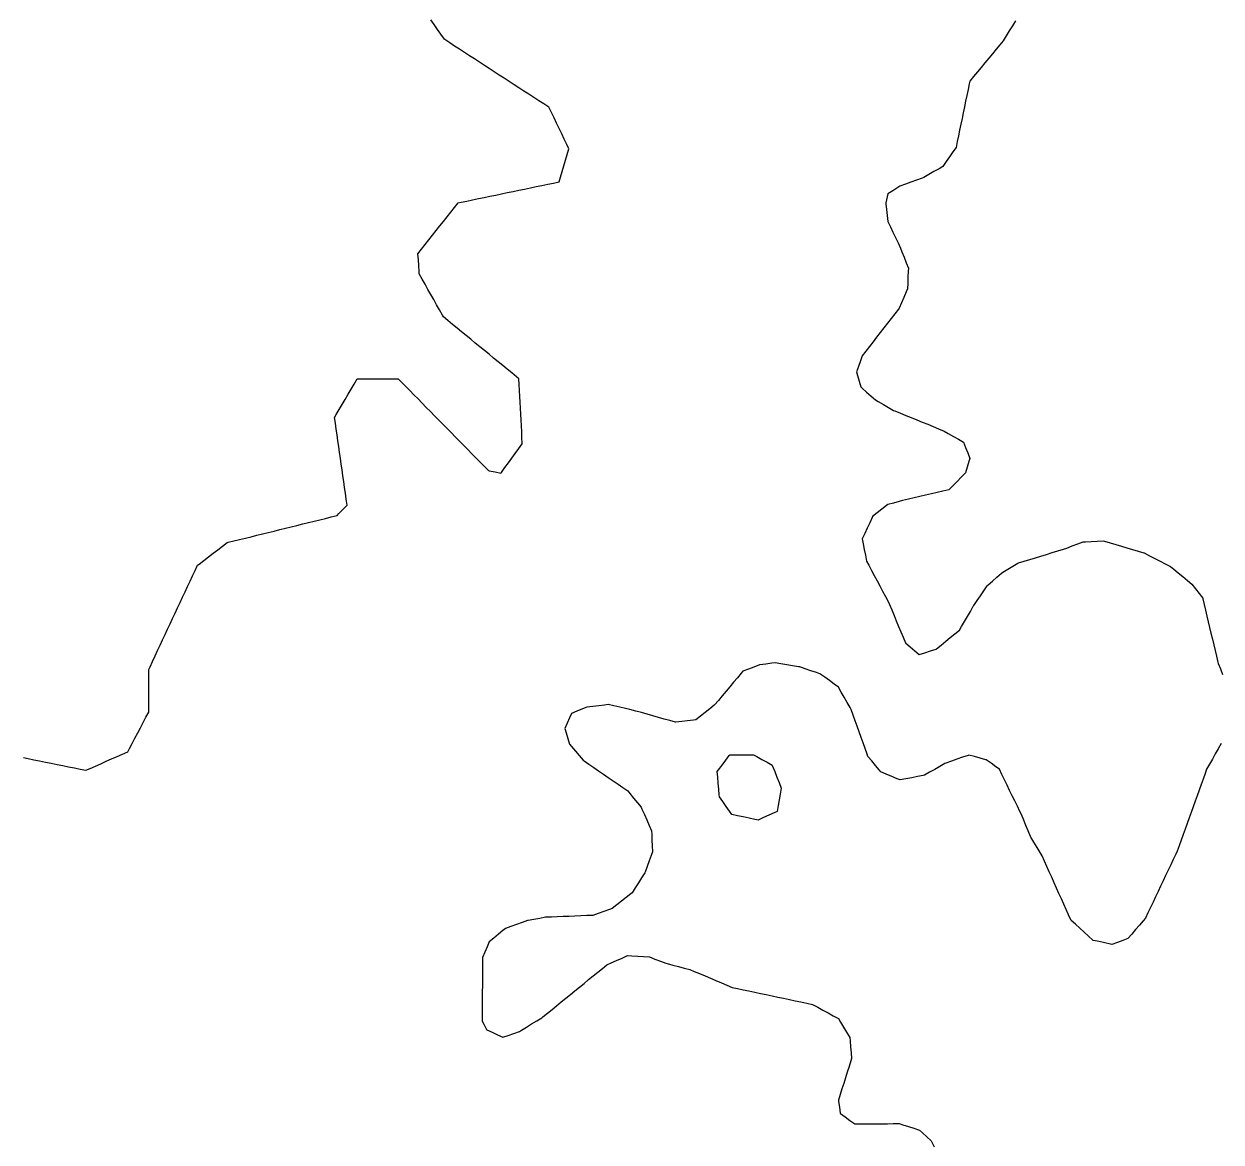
# Model space of a CAD drawing. Header units: millimetres. Extents: x 165 to 2352, y 1753 to 3323.
# Drawn here: x 1816.4 to 2019.2, y 1993.5 to 2182.9 of the extents above; entities that cross this region are included whole.
import ezdxf

# ---------------------------------------------------------------- set-up
doc = ezdxf.new("R2010")
doc.units = ezdxf.units.MM
for name, color, linetype in [('ALL_HOLES', 1, 'Continuous'), ('ALL_ISLANDS', 7, 'Continuous'), ('OUTLINE_ISLAND_01', 7, 'Continuous'), ('OUTLINE_ISLAND_02', 7, 'Continuous'), ('OUTLINE_ISLAND_02_HOLE_01', 1, 'Continuous')]:
    doc.layers.add(name, color=color, linetype=linetype)

msp = doc.modelspace()

# ---------------------------------------------------------------- linework, layer by layer
at = {"layer": 'ALL_HOLES'}
msp.add_lwpolyline([(1936.004, 2059.1249), (1937.004, 2059.1249), (1938.004, 2059.1249), (1939.004, 2059.1249), (1940.004, 2059.1249), (1940.556, 2058.8154), (1941.4282, 2058.3264), (1942.3005, 2057.8373), (1943.1727, 2057.3482), (1943.2348, 2057.1924), (1943.6048, 2056.2634), (1943.9749, 2055.3343), (1944.3449, 2054.4053), (1944.715, 2053.4763), (1944.7097, 2053.4479), (1944.5285, 2052.4645), (1944.3472, 2051.481), (1944.166, 2050.4976), (1943.9848, 2049.5141), (1943.507, 2049.2969), (1942.5967, 2048.883), (1941.6864, 2048.469), (1940.7761, 2048.0551), (1940.2326, 2048.168), (1939.2535, 2048.3715), (1938.2744, 2048.575), (1937.2953, 2048.7784), (1936.3162, 2048.9819), (1935.9276, 2049.5413), (1935.357, 2050.3625), (1934.7865, 2051.1838), (1934.2159, 2052.005), (1934.1914, 2052.311), (1934.1115, 2053.3078), (1934.0317, 2054.3047), (1933.9518, 2055.3015), (1933.872, 2056.2983), (1934.0858, 2056.5817), (1934.6879, 2057.38), (1935.2901, 2058.1784), (1935.8923, 2058.9768)], close=True, dxfattribs=at)
at = {"layer": 'ALL_ISLANDS'}
for points in [[(1816.3181, 2058.6312), (1817.119, 2058.4692), (1818.0992, 2058.2708), (1819.0793, 2058.0725), (1820.0594, 2057.8742), (1821.0396, 2057.6759), (1822.0197, 2057.4776), (1822.9998, 2057.2792), (1823.98, 2057.0809), (1824.9601, 2056.8826), (1825.9403, 2056.6843), (1826.9204, 2056.486), (1827.6106, 2056.7921), (1828.5246, 2057.1977), (1829.4387, 2057.6032), (1830.3528, 2058.0087), (1831.2669, 2058.4143), (1832.181, 2058.8198), (1833.0951, 2059.2253), (1834.0091, 2059.6309), (1834.2851, 2060.1534), (1834.752, 2061.0377), (1835.2189, 2061.922), (1835.6858, 2062.8063), (1836.1528, 2063.6906), (1836.6197, 2064.5749), (1837.0866, 2065.4592), (1837.5536, 2066.3434), (1837.5542, 2066.5791), (1837.5569, 2067.5791), (1837.5596, 2068.5791), (1837.5623, 2069.5791), (1837.565, 2070.5791), (1837.5677, 2071.5791), (1837.5704, 2072.5791), (1837.5731, 2073.5791), (1837.7872, 2074.0364), (1838.2113, 2074.9421), (1838.6353, 2075.8477), (1839.0593, 2076.7534), (1839.4833, 2077.659), (1839.9074, 2078.5647), (1840.3314, 2079.4703), (1840.7554, 2080.376), (1841.1794, 2081.2816), (1841.6034, 2082.1873), (1842.0275, 2083.0929), (1842.4515, 2083.9986), (1842.8755, 2084.9042), (1843.2995, 2085.8099), (1843.7236, 2086.7155), (1844.1476, 2087.6212), (1844.5716, 2088.5268), (1844.9956, 2089.4325), (1845.4196, 2090.3381), (1845.8437, 2091.2438), (1846.0813, 2091.4252), (1846.8762, 2092.032), (1847.671, 2092.6388), (1848.4659, 2093.2456), (1849.2608, 2093.8524), (1850.0556, 2094.4592), (1850.8505, 2095.066), (1851.0085, 2095.1049), (1851.9796, 2095.3437), (1852.9507, 2095.5825), (1853.9217, 2095.8213), (1854.8928, 2096.0601), (1855.8639, 2096.2989), (1856.8349, 2096.5377), (1857.806, 2096.7765), (1858.7771, 2097.0153), (1859.7481, 2097.2541), (1860.7192, 2097.4929), (1861.6903, 2097.7317), (1862.6613, 2097.9705), (1863.6324, 2098.2093), (1864.6035, 2098.4481), (1865.5745, 2098.6869), (1866.5456, 2098.9257), (1867.5167, 2099.1644), (1868.4878, 2099.4032), (1869.4588, 2099.642), (1869.7707, 2099.9672), (1870.4629, 2100.6889), (1871.1551, 2101.4106), (1871.1536, 2101.421), (1871.0134, 2102.4111), (1870.8732, 2103.4012), (1870.733, 2104.3914), (1870.5928, 2105.3815), (1870.4526, 2106.3716), (1870.3124, 2107.3617), (1870.1722, 2108.3518), (1870.032, 2109.342), (1869.8918, 2110.3321), (1869.7516, 2111.3222), (1869.6114, 2112.3123), (1869.4712, 2113.3025), (1869.331, 2114.2926), (1869.1908, 2115.2827), (1869.0506, 2116.2728), (1869.3176, 2116.7307), (1869.8213, 2117.5946), (1870.325, 2118.4584), (1870.8288, 2119.3223), (1871.3325, 2120.1862), (1871.8363, 2121.05), (1872.34, 2121.9139), (1872.8437, 2122.7777), (1873.8355, 2122.7787), (1874.8354, 2122.7797), (1875.8354, 2122.7807), (1876.8354, 2122.7817), (1877.8354, 2122.7827), (1878.8354, 2122.7837), (1879.8354, 2122.7846), (1880.3718, 2122.2392), (1881.0729, 2121.5262), (1881.7741, 2120.8132), (1882.4752, 2120.1002), (1883.1764, 2119.3872), (1883.8775, 2118.6741), (1884.5787, 2117.9611), (1885.2798, 2117.2481), (1885.981, 2116.5351), (1886.6821, 2115.8221), (1887.3833, 2115.1091), (1888.0844, 2114.396), (1888.7856, 2113.683), (1889.4867, 2112.97), (1890.1879, 2112.257), (1890.889, 2111.544), (1891.5901, 2110.831), (1892.2913, 2110.1179), (1892.9924, 2109.4049), (1893.6936, 2108.6919), (1894.3947, 2107.9789), (1895.0959, 2107.2659), (1895.2431, 2107.2356), (1896.2226, 2107.0343), (1897.2021, 2106.8329), (1897.2859, 2106.9467), (1897.8787, 2107.752), (1898.4715, 2108.5573), (1899.0644, 2109.3627), (1899.6572, 2110.168), (1900.2501, 2110.9733), (1900.8429, 2111.7786), (1900.8399, 2111.8345), (1900.7865, 2112.833), (1900.733, 2113.8316), (1900.6796, 2114.8302), (1900.6261, 2115.8288), (1900.5726, 2116.8273), (1900.5192, 2117.8259), (1900.4657, 2118.8245), (1900.4123, 2119.823), (1900.3588, 2120.8216), (1900.3054, 2121.8202), (1900.2519, 2122.8188), (1899.8424, 2123.154), (1899.0687, 2123.7875), (1898.2949, 2124.4209), (1897.5211, 2125.0544), (1896.7474, 2125.6879), (1895.9736, 2126.3213), (1895.1998, 2126.9548), (1894.4261, 2127.5883), (1893.6523, 2128.2217), (1892.8785, 2128.8552), (1892.1048, 2129.4887), (1891.331, 2130.1221), (1890.5572, 2130.7556), (1889.7835, 2131.3891), (1889.0097, 2132.0226), (1888.2359, 2132.656), (1887.4622, 2133.2895), (1887.2924, 2133.5927), (1886.804, 2134.4653), (1886.3156, 2135.3379), (1885.8272, 2136.2105), (1885.3387, 2137.0831), (1884.8503, 2137.9557), (1884.3619, 2138.8283), (1883.8735, 2139.7009), (1883.385, 2140.5735), (1883.3583, 2140.9768), (1883.292, 2141.9746), (1883.2258, 2142.9725), (1883.1595, 2143.9703), (1883.1665, 2143.9791), (1883.7869, 2144.7634), (1884.4072, 2145.5477), (1885.0276, 2146.3321), (1885.6479, 2147.1164), (1886.2682, 2147.9007), (1886.8886, 2148.6851), (1887.5089, 2149.4694), (1888.1293, 2150.2537), (1888.7496, 2151.038), (1889.37, 2151.8224), (1889.9903, 2152.6067), (1890.4543, 2152.7034), (1891.4333, 2152.9075), (1892.4123, 2153.1115), (1893.3912, 2153.3155), (1894.3702, 2153.5196), (1895.3492, 2153.7236), (1896.3281, 2153.9277), (1897.3071, 2154.1317), (1898.286, 2154.3357), (1899.265, 2154.5398), (1900.244, 2154.7438), (1901.2229, 2154.9479), (1902.2019, 2155.1519), (1903.1809, 2155.356), (1904.1598, 2155.56), (1905.1388, 2155.764), (1906.1177, 2155.9681), (1907.0967, 2156.1721), (1907.3263, 2156.9502), (1907.6093, 2157.9093), (1907.8923, 2158.8684), (1908.1753, 2159.8276), (1908.4583, 2160.7867), (1908.7413, 2161.7458), (1908.3865, 2162.4814), (1907.9521, 2163.3821), (1907.5176, 2164.2828), (1907.0832, 2165.1836), (1906.6488, 2166.0843), (1906.2143, 2166.985), (1905.7799, 2167.8857), (1905.3455, 2168.7864), (1905.3092, 2168.8099), (1904.4707, 2169.3548), (1903.6321, 2169.8996), (1902.7936, 2170.4444), (1901.955, 2170.9893), (1901.1165, 2171.5341), (1900.278, 2172.0789), (1899.4394, 2172.6238), (1898.6009, 2173.1686), (1897.7623, 2173.7134), (1896.9238, 2174.2583), (1896.0852, 2174.8031), (1895.2467, 2175.348), (1894.4082, 2175.8928), (1893.5696, 2176.4376), (1892.7311, 2176.9825), (1891.8925, 2177.5273), (1891.054, 2178.0721), (1890.2154, 2178.617), (1889.3769, 2179.1618), (1888.5384, 2179.7066), (1887.6998, 2180.2515), (1887.6343, 2180.3453), (1887.0622, 2181.1655), (1886.49, 2181.9856), (1885.9178, 2182.8058), (1885.3457, 2183.6259)], [(1984.388, 2183.4398), (1983.862, 2182.5893), (1983.336, 2181.7388), (1982.8101, 2180.8883), (1982.2841, 2180.0378), (1981.7537, 2179.398), (1981.1155, 2178.6281), (1980.4772, 2177.8583), (1979.839, 2177.0884), (1979.2008, 2176.3186), (1978.5626, 2175.5487), (1977.9243, 2174.7789), (1977.2861, 2174.009), (1976.6479, 2173.2392), (1976.5502, 2172.7684), (1976.3472, 2171.7892), (1976.1441, 2170.81), (1975.9411, 2169.8309), (1975.738, 2168.8517), (1975.5349, 2167.8725), (1975.3319, 2166.8934), (1975.1288, 2165.9142), (1974.9258, 2164.935), (1974.7227, 2163.9559), (1974.5197, 2162.9767), (1974.3166, 2161.9975), (1973.7932, 2161.238), (1973.2258, 2160.4146), (1972.6584, 2159.5911), (1972.0909, 2158.7677), (1971.4415, 2158.3918), (1970.5761, 2157.8908), (1969.7106, 2157.3898), (1968.8451, 2156.8888), (1968.5474, 2156.7803), (1967.608, 2156.4376), (1966.6685, 2156.0949), (1965.729, 2155.7522), (1964.7896, 2155.4096), (1964.4559, 2155.1953), (1963.6144, 2154.655), (1962.773, 2154.1146), (1962.6455, 2153.6032), (1962.4037, 2152.6328), (1962.425, 2152.4476), (1962.5388, 2151.4541), (1962.6526, 2150.4606), (1962.7664, 2149.4671), (1962.7709, 2149.4576), (1963.1991, 2148.5539), (1963.6272, 2147.6503), (1964.0554, 2146.7466), (1964.4836, 2145.8429), (1964.9117, 2144.9392), (1965.1464, 2144.3354), (1965.5086, 2143.4033), (1965.8708, 2142.4712), (1966.233, 2141.5391), (1966.2117, 2141.0177), (1966.1708, 2140.0186), (1966.1299, 2139.0194), (1966.089, 2138.0202), (1965.875, 2137.5185), (1965.4826, 2136.5987), (1965.0903, 2135.6789), (1964.6979, 2134.7591), (1964.5641, 2134.5882), (1963.9474, 2133.801), (1963.3307, 2133.0138), (1962.714, 2132.2267), (1962.0973, 2131.4395), (1961.4806, 2130.6523), (1960.8639, 2129.8651), (1960.2472, 2129.0779), (1959.6305, 2128.2907), (1959.0138, 2127.5035), (1958.3971, 2126.7163), (1958.1005, 2125.8522), (1957.7759, 2124.9063), (1957.4512, 2123.9605), (1957.625, 2123.3393), (1957.8943, 2122.3763), (1958.1637, 2121.4132), (1958.4139, 2121.1959), (1959.1687, 2120.54), (1959.9236, 2119.8841), (1960.6785, 2119.2283), (1961.1391, 2118.961), (1962.004, 2118.459), (1962.8689, 2117.9571), (1963.7338, 2117.4552), (1963.9563, 2117.364), (1964.8817, 2116.9849), (1965.807, 2116.6057), (1966.7324, 2116.2266), (1967.6577, 2115.8474), (1968.583, 2115.4683), (1969.5084, 2115.0892), (1970.4337, 2114.71), (1971.3591, 2114.3309), (1972.2844, 2113.9517), (1972.9946, 2113.5466), (1973.8632, 2113.0511), (1974.7318, 2112.5556), (1975.6004, 2112.0601), (1975.937, 2111.1726), (1976.2917, 2110.2376), (1976.6463, 2109.3026), (1976.499, 2108.8152), (1976.2097, 2107.858), (1975.9204, 2106.9008), (1975.8882, 2106.8673), (1975.1945, 2106.147), (1974.5008, 2105.4268), (1973.8071, 2104.7065), (1973.1134, 2103.9862), (1973.0664, 2103.9756), (1972.0911, 2103.7547), (1971.1158, 2103.5338), (1970.1405, 2103.3129), (1969.1652, 2103.092), (1968.1899, 2102.8711), (1967.2146, 2102.6502), (1966.2393, 2102.4294), (1965.264, 2102.2085), (1964.6669, 2102.0374), (1963.7055, 2101.7621), (1962.7442, 2101.4868), (1962.5351, 2101.3213), (1961.7511, 2100.7005), (1960.9671, 2100.0797), (1960.1832, 2099.4588), (1960.1174, 2099.32), (1959.6895, 2098.4162), (1959.2616, 2097.5124), (1958.8336, 2096.6086), (1958.4057, 2095.7048), (1958.5692, 2094.8652), (1958.7604, 2093.8836), (1958.9516, 2092.9021), (1959.1428, 2091.9205), (1959.5151, 2091.2278), (1959.9885, 2090.347), (1960.4618, 2089.4661), (1960.9352, 2088.5853), (1961.4086, 2087.7044), (1961.882, 2086.8236), (1962.3554, 2085.9427), (1962.8288, 2085.0619), (1963.0359, 2084.5639), (1963.4198, 2083.6405), (1963.8037, 2082.7171), (1964.1876, 2081.7938), (1964.5715, 2080.8704), (1964.9555, 2079.947), (1965.3394, 2079.0237), (1965.7233, 2078.1003), (1965.7963, 2078.0381), (1966.5579, 2077.39), (1967.3194, 2076.7419), (1968.081, 2076.0938), (1969.0281, 2076.3937), (1969.9815, 2076.6956), (1970.9349, 2076.9975), (1971.0214, 2077.0687), (1971.7938, 2077.7039), (1972.5661, 2078.3392), (1973.3384, 2078.9744), (1974.1107, 2079.6097), (1974.883, 2080.2449), (1975.2195, 2080.8201), (1975.7245, 2081.6832), (1976.2294, 2082.5463), (1976.7344, 2083.4095), (1977.2393, 2084.2726), (1977.3329, 2084.4103), (1977.8951, 2085.2374), (1978.4572, 2086.0644), (1979.0194, 2086.8914), (1979.5815, 2087.7185), (1979.7561, 2087.8753), (1980.5002, 2088.5433), (1981.2443, 2089.2114), (1981.9884, 2089.8795), (1982.2194, 2090.0199), (1983.074, 2090.5392), (1983.9286, 2091.0585), (1984.7832, 2091.5779), (1984.8762, 2091.6062), (1985.8329, 2091.8974), (1986.7895, 2092.1886), (1987.7462, 2092.4798), (1988.7029, 2092.771), (1989.6595, 2093.0622), (1990.6162, 2093.3534), (1991.5728, 2093.6446), (1992.5295, 2093.9358), (1993.0593, 2094.1333), (1993.9963, 2094.4827), (1994.9333, 2094.8321), (1995.8703, 2095.1814), (1996.2269, 2095.2008), (1997.2254, 2095.2551), (1998.2239, 2095.3094), (1999.2224, 2095.3637), (1999.4347, 2095.3012), (2000.3938, 2095.0184), (2001.353, 2094.7356), (2002.3122, 2094.4528), (2003.2714, 2094.17), (2004.2306, 2093.8872), (2005.1897, 2093.6044), (2006.1489, 2093.3216), (2006.1984, 2093.2962), (2007.0878, 2092.8391), (2007.9773, 2092.3821), (2008.8667, 2091.925), (2009.7562, 2091.468), (2010.6456, 2091.0109), (2011.1808, 2090.5695), (2011.9523, 2089.9332), (2012.7237, 2089.2969), (2013.4952, 2088.6606), (2014.2666, 2088.0243), (2014.8726, 2087.2464), (2015.4872, 2086.4575), (2016.1018, 2085.6687), (2016.1342, 2085.5301), (2016.3618, 2084.5564), (2016.5894, 2083.5826), (2016.8171, 2082.6089), (2017.0447, 2081.6351), (2017.2724, 2080.6614), (2017.5, 2079.6877), (2017.7277, 2078.7139), (2017.9553, 2077.7402), (2018.183, 2076.7664), (2018.4106, 2075.7927), (2018.6383, 2074.8189), (2018.7246, 2074.6003), (2019.0917, 2073.6701), (2019.4587, 2072.7399)], [(2019.2158, 2061.0041), (2018.7229, 2060.134), (2018.23, 2059.2639), (2017.7372, 2058.3938), (2017.2443, 2057.5237), (2016.7514, 2056.6537), (2016.4967, 2055.9467), (2016.1577, 2055.0059), (2015.8187, 2054.0651), (2015.4798, 2053.1243), (2015.1408, 2052.1835), (2014.8018, 2051.2427), (2014.4628, 2050.3019), (2014.1239, 2049.3611), (2013.7849, 2048.4203), (2013.4459, 2047.4795), (2013.1069, 2046.5387), (2012.768, 2045.5979), (2012.429, 2044.6572), (2012.09, 2043.7164), (2011.7511, 2042.7756), (2011.5268, 2042.3016), (2011.0992, 2041.3977), (2010.6715, 2040.4937), (2010.2438, 2039.5898), (2009.8161, 2038.6859), (2009.3885, 2037.7819), (2008.9608, 2036.878), (2008.5331, 2035.9741), (2008.1055, 2035.0701), (2007.6778, 2034.1662), (2007.2501, 2033.2623), (2006.8224, 2032.3583), (2006.3948, 2031.4544), (2006.0196, 2031.0129), (2005.372, 2030.2509), (2004.7244, 2029.4889), (2004.0768, 2028.7269), (2003.4292, 2027.9649), (2002.5917, 2027.6577), (2001.6529, 2027.3133), (2000.714, 2026.9689), (2000.4804, 2027.0213), (1999.5046, 2027.2402), (1998.5289, 2027.4591), (1997.5531, 2027.678), (1997.505, 2027.7214), (1996.7622, 2028.3909), (1996.0194, 2029.0604), (1995.2766, 2029.7299), (1994.5338, 2030.3994), (1993.791, 2031.0689), (1993.3853, 2031.9743), (1992.9764, 2032.8869), (1992.5675, 2033.7995), (1992.1586, 2034.712), (1991.7497, 2035.6246), (1991.3408, 2036.5372), (1990.9319, 2037.4498), (1990.523, 2038.3624), (1990.1142, 2039.275), (1989.7053, 2040.1875), (1989.2964, 2041.1001), (1988.8875, 2042.0127), (1988.5487, 2042.5727), (1988.031, 2043.4282), (1987.5134, 2044.2838), (1986.9957, 2045.1394), (1986.9327, 2045.2899), (1986.5464, 2046.2123), (1986.1602, 2047.1347), (1985.7739, 2048.0571), (1985.3877, 2048.9795), (1985.142, 2049.4858), (1984.7053, 2050.3854), (1984.2687, 2051.2851), (1983.832, 2052.1847), (1983.3954, 2053.0843), (1982.9588, 2053.984), (1982.5221, 2054.8836), (1982.0855, 2055.7832), (1981.6488, 2056.6829), (1981.0667, 2057.0942), (1980.2499, 2057.6712), (1979.4332, 2058.2483), (1979.3724, 2058.2651), (1978.4084, 2058.5309), (1977.4443, 2058.7967), (1976.4803, 2059.0625), (1976.3545, 2059.0192), (1975.409, 2058.6937), (1974.4634, 2058.3683), (1973.5178, 2058.0429), (1972.5723, 2057.7174), (1972.4301, 2057.6366), (1971.5609, 2057.1422), (1970.6916, 2056.6479), (1969.8224, 2056.1535), (1968.9531, 2055.6592), (1968.7611, 2055.6212), (1967.7801, 2055.4274), (1966.7991, 2055.2335), (1965.818, 2055.0397), (1964.837, 2054.8459), (1964.3341, 2055.0562), (1963.4115, 2055.442), (1962.489, 2055.8278), (1961.5664, 2056.2136), (1961.2984, 2056.5371), (1960.6605, 2057.3072), (1960.0226, 2058.0773), (1959.3847, 2058.8474), (1959.2422, 2059.2441), (1958.9041, 2060.1853), (1958.566, 2061.1264), (1958.2279, 2062.0675), (1957.8898, 2063.0086), (1957.5517, 2063.9497), (1957.2136, 2064.8908), (1956.8755, 2065.832), (1956.5375, 2066.7731), (1956.35, 2067.1051), (1955.8585, 2067.976), (1955.3669, 2068.8468), (1954.8754, 2069.7177), (1954.3838, 2070.5885), (1953.6907, 2071.0891), (1952.88, 2071.6747), (1952.0693, 2072.2602), (1951.2586, 2072.8457), (1950.6677, 2073.0436), (1949.7195, 2073.3613), (1948.7713, 2073.6789), (1947.8231, 2073.9965), (1947.5991, 2074.033), (1946.6121, 2074.194), (1945.6252, 2074.3549), (1944.6382, 2074.5158), (1943.6512, 2074.6767), (1943.0859, 2074.6055), (1942.0938, 2074.4804), (1941.1016, 2074.3553), (1941.0132, 2074.322), (1940.0775, 2073.9691), (1939.1418, 2073.6162), (1938.2062, 2073.2633), (1937.9219, 2072.9253), (1937.2782, 2072.1601), (1936.6344, 2071.3948), (1935.9907, 2070.6296), (1935.347, 2069.8643), (1934.7033, 2069.0991), (1934.0595, 2068.3338), (1933.4158, 2067.5685), (1933.3666, 2067.5292), (1932.5857, 2066.9046), (1931.8047, 2066.28), (1931.0238, 2065.6553), (1930.2429, 2065.0307), (1929.827, 2064.9796), (1928.8345, 2064.8575), (1927.842, 2064.7355), (1926.8495, 2064.6134), (1926.7826, 2064.6322), (1925.8197, 2064.9023), (1924.8569, 2065.1724), (1923.8941, 2065.4425), (1922.9313, 2065.7126), (1921.9684, 2065.9827), (1921.0056, 2066.2528), (1920.0428, 2066.5229), (1919.0799, 2066.793), (1918.315, 2066.9617), (1917.3385, 2067.1772), (1916.362, 2067.3926), (1915.3854, 2067.6081), (1914.7759, 2067.5394), (1913.7822, 2067.4276), (1912.7884, 2067.3157), (1911.7947, 2067.2038), (1911.0085, 2066.873), (1910.0868, 2066.4852), (1909.1651, 2066.0974), (1908.8532, 2065.3838), (1908.4529, 2064.4674), (1908.0525, 2063.5511), (1908.2652, 2062.8294), (1908.548, 2061.8702), (1908.8308, 2060.911), (1909.1807, 2060.5014), (1909.8304, 2059.7411), (1910.48, 2058.9809), (1911.1296, 2058.2206), (1911.2949, 2058.1061), (1912.1169, 2057.5367), (1912.939, 2056.9673), (1913.7611, 2056.3979), (1914.5831, 2055.8285), (1915.4052, 2055.2592), (1916.2273, 2054.6898), (1917.0493, 2054.1204), (1917.8714, 2053.551), (1918.6935, 2052.9816), (1919.0627, 2052.5349), (1919.6998, 2051.7642), (1920.337, 2050.9935), (1920.9741, 2050.2227), (1921.1139, 2049.9062), (1921.5178, 2048.9914), (1921.9217, 2048.0766), (1922.3257, 2047.1618), (1922.7296, 2046.247), (1922.7548, 2045.6757), (1922.7989, 2044.6767), (1922.843, 2043.6777), (1922.8871, 2042.6786), (1922.6699, 2042.067), (1922.3353, 2041.1247), (1922.0007, 2040.1823), (1921.6661, 2039.2399), (1921.5709, 2039.0901), (1921.0346, 2038.2461), (1920.4983, 2037.4021), (1919.9621, 2036.558), (1919.4258, 2035.714), (1919.2069, 2035.541), (1918.4223, 2034.921), (1917.6376, 2034.301), (1916.853, 2033.681), (1916.0684, 2033.061), (1915.5919, 2032.8948), (1914.6477, 2032.5655), (1913.7035, 2032.2362), (1912.7593, 2031.9069), (1912.7577, 2031.9068), (1911.7585, 2031.8657), (1910.7594, 2031.8246), (1909.7602, 2031.7836), (1908.761, 2031.7425), (1907.7619, 2031.7014), (1906.7627, 2031.6603), (1905.7636, 2031.6192), (1904.7644, 2031.5782), (1903.7816, 2031.4073), (1902.7964, 2031.2361), (1901.8112, 2031.0648), (1901.7416, 2031.0404), (1900.7982, 2030.7086), (1899.8549, 2030.3768), (1898.9115, 2030.045), (1897.9682, 2029.7132), (1897.5505, 2029.3626), (1896.7847, 2028.7196), (1896.0188, 2028.0766), (1895.2529, 2027.4336), (1894.8941, 2026.5921), (1894.5019, 2025.6722), (1894.1097, 2024.7524), (1894.1031, 2024.0014), (1894.0943, 2023.0015), (1894.0856, 2022.0015), (1894.0768, 2021.0015), (1894.068, 2020.0016), (1894.0593, 2019.0016), (1894.0505, 2018.0016), (1894.0418, 2017.0017), (1894.033, 2016.0017), (1894.0242, 2015.0018), (1894.0155, 2014.0018), (1894.295, 2013.4667), (1894.758, 2012.5804), (1894.823, 2012.5494), (1895.7255, 2012.1189), (1896.6281, 2011.6884), (1897.5307, 2011.2579), (1898.4663, 2011.5834), (1899.4108, 2011.912), (1900.3552, 2012.2406), (1900.717, 2012.463), (1901.569, 2012.9866), (1902.4209, 2013.5103), (1903.2728, 2014.0339), (1904.1248, 2014.5575), (1904.3203, 2014.7166), (1905.0961, 2015.3476), (1905.8719, 2015.9787), (1906.6476, 2016.6097), (1907.4234, 2017.2407), (1908.1991, 2017.8717), (1908.9749, 2018.5028), (1909.7507, 2019.1338), (1910.5264, 2019.7648), (1911.3022, 2020.3958), (1912.078, 2021.0269), (1912.8537, 2021.6579), (1913.6295, 2022.2889), (1914.4053, 2022.9199), (1915.181, 2023.551), (1915.9026, 2023.8725), (1916.816, 2024.2795), (1917.7295, 2024.6865), (1918.6429, 2025.0935), (1919.3913, 2025.0468), (1920.3894, 2024.9846), (1921.3875, 2024.9224), (1922.3855, 2024.8601), (1923.3082, 2024.5097), (1924.2431, 2024.1547), (1925.1779, 2023.7997), (1925.3712, 2023.7489), (1926.3384, 2023.4946), (1927.3055, 2023.2404), (1928.2727, 2022.9861), (1929.2398, 2022.7319), (1929.9573, 2022.4279), (1930.8781, 2022.0377), (1931.7988, 2021.6476), (1932.7196, 2021.2574), (1933.6403, 2020.8673), (1934.5611, 2020.4771), (1935.4818, 2020.087), (1936.4026, 2019.6969), (1937.2692, 2019.5141), (1938.2477, 2019.3078), (1939.2262, 2019.1015), (1940.2047, 2018.8952), (1941.1831, 2018.6889), (1942.1616, 2018.4826), (1943.1401, 2018.2763), (1944.1186, 2018.0699), (1945.0971, 2017.8636), (1946.0756, 2017.6573), (1947.0541, 2017.451), (1948.0326, 2017.2447), (1949.011, 2017.0384), (1949.9895, 2016.8321), (1950.0028, 2016.8248), (1950.8796, 2016.344), (1951.7564, 2015.8632), (1952.6333, 2015.3824), (1953.5101, 2014.9016), (1954.3869, 2014.4208), (1954.7488, 2013.8198), (1955.2647, 2012.9631), (1955.7805, 2012.1064), (1956.2964, 2011.2497), (1956.3499, 2010.6393), (1956.4372, 2009.6431), (1956.5245, 2008.6469), (1956.6119, 2007.6508), (1956.491, 2007.2677), (1956.1901, 2006.314), (1955.8891, 2005.3604), (1955.5882, 2004.4067), (1955.2873, 2003.4531), (1954.9863, 2002.4994), (1954.6854, 2001.5458), (1954.3845, 2000.5922), (1954.4124, 2000.3912), (1954.5499, 1999.4007), (1954.6874, 1998.4102), (1954.7365, 1998.3734), (1955.5375, 1997.7747), (1956.3384, 1997.176), (1957.1393, 1996.5772), (1957.6841, 1996.5816), (1958.684, 1996.5896), (1959.684, 1996.5976), (1960.684, 1996.6056), (1961.6839, 1996.6136), (1962.6839, 1996.6216), (1963.6839, 1996.6296), (1964.6838, 1996.6376), (1965.2766, 1996.4516), (1966.2308, 1996.1523), (1967.1849, 1995.8529), (1968.139, 1995.5535), (1968.6551, 1995.0755), (1969.3888, 1994.3959), (1970.1224, 1993.7164), (1970.1695, 1993.6142), (1970.5882, 1992.7061)]]:
    msp.add_lwpolyline(points, dxfattribs=at)
at = {"layer": 'OUTLINE_ISLAND_01'}
msp.add_lwpolyline([(1816.3181, 2058.6312), (1817.119, 2058.4692), (1818.0992, 2058.2708), (1819.0793, 2058.0725), (1820.0594, 2057.8742), (1821.0396, 2057.6759), (1822.0197, 2057.4776), (1822.9998, 2057.2792), (1823.98, 2057.0809), (1824.9601, 2056.8826), (1825.9403, 2056.6843), (1826.9204, 2056.486), (1827.6106, 2056.7921), (1828.5246, 2057.1977), (1829.4387, 2057.6032), (1830.3528, 2058.0087), (1831.2669, 2058.4143), (1832.181, 2058.8198), (1833.0951, 2059.2253), (1834.0091, 2059.6309), (1834.2851, 2060.1534), (1834.752, 2061.0377), (1835.2189, 2061.922), (1835.6858, 2062.8063), (1836.1528, 2063.6906), (1836.6197, 2064.5749), (1837.0866, 2065.4592), (1837.5536, 2066.3434), (1837.5542, 2066.5791), (1837.5569, 2067.5791), (1837.5596, 2068.5791), (1837.5623, 2069.5791), (1837.565, 2070.5791), (1837.5677, 2071.5791), (1837.5704, 2072.5791), (1837.5731, 2073.5791), (1837.7872, 2074.0364), (1838.2113, 2074.9421), (1838.6353, 2075.8477), (1839.0593, 2076.7534), (1839.4833, 2077.659), (1839.9074, 2078.5647), (1840.3314, 2079.4703), (1840.7554, 2080.376), (1841.1794, 2081.2816), (1841.6034, 2082.1873), (1842.0275, 2083.0929), (1842.4515, 2083.9986), (1842.8755, 2084.9042), (1843.2995, 2085.8099), (1843.7236, 2086.7155), (1844.1476, 2087.6212), (1844.5716, 2088.5268), (1844.9956, 2089.4325), (1845.4196, 2090.3381), (1845.8437, 2091.2438), (1846.0813, 2091.4252), (1846.8762, 2092.032), (1847.671, 2092.6388), (1848.4659, 2093.2456), (1849.2608, 2093.8524), (1850.0556, 2094.4592), (1850.8505, 2095.066), (1851.0085, 2095.1049), (1851.9796, 2095.3437), (1852.9507, 2095.5825), (1853.9217, 2095.8213), (1854.8928, 2096.0601), (1855.8639, 2096.2989), (1856.8349, 2096.5377), (1857.806, 2096.7765), (1858.7771, 2097.0153), (1859.7481, 2097.2541), (1860.7192, 2097.4929), (1861.6903, 2097.7317), (1862.6613, 2097.9705), (1863.6324, 2098.2093), (1864.6035, 2098.4481), (1865.5745, 2098.6869), (1866.5456, 2098.9257), (1867.5167, 2099.1644), (1868.4878, 2099.4032), (1869.4588, 2099.642), (1869.7707, 2099.9672), (1870.4629, 2100.6889), (1871.1551, 2101.4106), (1871.1536, 2101.421), (1871.0134, 2102.4111), (1870.8732, 2103.4012), (1870.733, 2104.3914), (1870.5928, 2105.3815), (1870.4526, 2106.3716), (1870.3124, 2107.3617), (1870.1722, 2108.3518), (1870.032, 2109.342), (1869.8918, 2110.3321), (1869.7516, 2111.3222), (1869.6114, 2112.3123), (1869.4712, 2113.3025), (1869.331, 2114.2926), (1869.1908, 2115.2827), (1869.0506, 2116.2728), (1869.3176, 2116.7307), (1869.8213, 2117.5946), (1870.325, 2118.4584), (1870.8288, 2119.3223), (1871.3325, 2120.1862), (1871.8363, 2121.05), (1872.34, 2121.9139), (1872.8437, 2122.7777), (1873.8355, 2122.7787), (1874.8354, 2122.7797), (1875.8354, 2122.7807), (1876.8354, 2122.7817), (1877.8354, 2122.7827), (1878.8354, 2122.7837), (1879.8354, 2122.7846), (1880.3718, 2122.2392), (1881.0729, 2121.5262), (1881.7741, 2120.8132), (1882.4752, 2120.1002), (1883.1764, 2119.3872), (1883.8775, 2118.6741), (1884.5787, 2117.9611), (1885.2798, 2117.2481), (1885.981, 2116.5351), (1886.6821, 2115.8221), (1887.3833, 2115.1091), (1888.0844, 2114.396), (1888.7856, 2113.683), (1889.4867, 2112.97), (1890.1879, 2112.257), (1890.889, 2111.544), (1891.5901, 2110.831), (1892.2913, 2110.1179), (1892.9924, 2109.4049), (1893.6936, 2108.6919), (1894.3947, 2107.9789), (1895.0959, 2107.2659), (1895.2431, 2107.2356), (1896.2226, 2107.0343), (1897.2021, 2106.8329), (1897.2859, 2106.9467), (1897.8787, 2107.752), (1898.4715, 2108.5573), (1899.0644, 2109.3627), (1899.6572, 2110.168), (1900.2501, 2110.9733), (1900.8429, 2111.7786), (1900.8399, 2111.8345), (1900.7865, 2112.833), (1900.733, 2113.8316), (1900.6796, 2114.8302), (1900.6261, 2115.8288), (1900.5726, 2116.8273), (1900.5192, 2117.8259), (1900.4657, 2118.8245), (1900.4123, 2119.823), (1900.3588, 2120.8216), (1900.3054, 2121.8202), (1900.2519, 2122.8188), (1899.8424, 2123.154), (1899.0687, 2123.7875), (1898.2949, 2124.4209), (1897.5211, 2125.0544), (1896.7474, 2125.6879), (1895.9736, 2126.3213), (1895.1998, 2126.9548), (1894.4261, 2127.5883), (1893.6523, 2128.2217), (1892.8785, 2128.8552), (1892.1048, 2129.4887), (1891.331, 2130.1221), (1890.5572, 2130.7556), (1889.7835, 2131.3891), (1889.0097, 2132.0226), (1888.2359, 2132.656), (1887.4622, 2133.2895), (1887.2924, 2133.5927), (1886.804, 2134.4653), (1886.3156, 2135.3379), (1885.8272, 2136.2105), (1885.3387, 2137.0831), (1884.8503, 2137.9557), (1884.3619, 2138.8283), (1883.8735, 2139.7009), (1883.385, 2140.5735), (1883.3583, 2140.9768), (1883.292, 2141.9746), (1883.2258, 2142.9725), (1883.1595, 2143.9703), (1883.1665, 2143.9791), (1883.7869, 2144.7634), (1884.4072, 2145.5477), (1885.0276, 2146.3321), (1885.6479, 2147.1164), (1886.2682, 2147.9007), (1886.8886, 2148.6851), (1887.5089, 2149.4694), (1888.1293, 2150.2537), (1888.7496, 2151.038), (1889.37, 2151.8224), (1889.9903, 2152.6067), (1890.4543, 2152.7034), (1891.4333, 2152.9075), (1892.4123, 2153.1115), (1893.3912, 2153.3155), (1894.3702, 2153.5196), (1895.3492, 2153.7236), (1896.3281, 2153.9277), (1897.3071, 2154.1317), (1898.286, 2154.3357), (1899.265, 2154.5398), (1900.244, 2154.7438), (1901.2229, 2154.9479), (1902.2019, 2155.1519), (1903.1809, 2155.356), (1904.1598, 2155.56), (1905.1388, 2155.764), (1906.1177, 2155.9681), (1907.0967, 2156.1721), (1907.3263, 2156.9502), (1907.6093, 2157.9093), (1907.8923, 2158.8684), (1908.1753, 2159.8276), (1908.4583, 2160.7867), (1908.7413, 2161.7458), (1908.3865, 2162.4814), (1907.9521, 2163.3821), (1907.5176, 2164.2828), (1907.0832, 2165.1836), (1906.6488, 2166.0843), (1906.2143, 2166.985), (1905.7799, 2167.8857), (1905.3455, 2168.7864), (1905.3092, 2168.8099), (1904.4707, 2169.3548), (1903.6321, 2169.8996), (1902.7936, 2170.4444), (1901.955, 2170.9893), (1901.1165, 2171.5341), (1900.278, 2172.0789), (1899.4394, 2172.6238), (1898.6009, 2173.1686), (1897.7623, 2173.7134), (1896.9238, 2174.2583), (1896.0852, 2174.8031), (1895.2467, 2175.348), (1894.4082, 2175.8928), (1893.5696, 2176.4376), (1892.7311, 2176.9825), (1891.8925, 2177.5273), (1891.054, 2178.0721), (1890.2154, 2178.617), (1889.3769, 2179.1618), (1888.5384, 2179.7066), (1887.6998, 2180.2515), (1887.6343, 2180.3453), (1887.0622, 2181.1655), (1886.49, 2181.9856), (1885.9178, 2182.8058), (1885.3457, 2183.6259)], dxfattribs=at)
at = {"layer": 'OUTLINE_ISLAND_02'}
for points in [[(1984.388, 2183.4398), (1983.862, 2182.5893), (1983.336, 2181.7388), (1982.8101, 2180.8883), (1982.2841, 2180.0378), (1981.7537, 2179.398), (1981.1155, 2178.6281), (1980.4772, 2177.8583), (1979.839, 2177.0884), (1979.2008, 2176.3186), (1978.5626, 2175.5487), (1977.9243, 2174.7789), (1977.2861, 2174.009), (1976.6479, 2173.2392), (1976.5502, 2172.7684), (1976.3472, 2171.7892), (1976.1441, 2170.81), (1975.9411, 2169.8309), (1975.738, 2168.8517), (1975.5349, 2167.8725), (1975.3319, 2166.8934), (1975.1288, 2165.9142), (1974.9258, 2164.935), (1974.7227, 2163.9559), (1974.5197, 2162.9767), (1974.3166, 2161.9975), (1973.7932, 2161.238), (1973.2258, 2160.4146), (1972.6584, 2159.5911), (1972.0909, 2158.7677), (1971.4415, 2158.3918), (1970.5761, 2157.8908), (1969.7106, 2157.3898), (1968.8451, 2156.8888), (1968.5474, 2156.7803), (1967.608, 2156.4376), (1966.6685, 2156.0949), (1965.729, 2155.7522), (1964.7896, 2155.4096), (1964.4559, 2155.1953), (1963.6144, 2154.655), (1962.773, 2154.1146), (1962.6455, 2153.6032), (1962.4037, 2152.6328), (1962.425, 2152.4476), (1962.5388, 2151.4541), (1962.6526, 2150.4606), (1962.7664, 2149.4671), (1962.7709, 2149.4576), (1963.1991, 2148.5539), (1963.6272, 2147.6503), (1964.0554, 2146.7466), (1964.4836, 2145.8429), (1964.9117, 2144.9392), (1965.1464, 2144.3354), (1965.5086, 2143.4033), (1965.8708, 2142.4712), (1966.233, 2141.5391), (1966.2117, 2141.0177), (1966.1708, 2140.0186), (1966.1299, 2139.0194), (1966.089, 2138.0202), (1965.875, 2137.5185), (1965.4826, 2136.5987), (1965.0903, 2135.6789), (1964.6979, 2134.7591), (1964.5641, 2134.5882), (1963.9474, 2133.801), (1963.3307, 2133.0138), (1962.714, 2132.2267), (1962.0973, 2131.4395), (1961.4806, 2130.6523), (1960.8639, 2129.8651), (1960.2472, 2129.0779), (1959.6305, 2128.2907), (1959.0138, 2127.5035), (1958.3971, 2126.7163), (1958.1005, 2125.8522), (1957.7759, 2124.9063), (1957.4512, 2123.9605), (1957.625, 2123.3393), (1957.8943, 2122.3763), (1958.1637, 2121.4132), (1958.4139, 2121.1959), (1959.1687, 2120.54), (1959.9236, 2119.8841), (1960.6785, 2119.2283), (1961.1391, 2118.961), (1962.004, 2118.459), (1962.8689, 2117.9571), (1963.7338, 2117.4552), (1963.9563, 2117.364), (1964.8817, 2116.9849), (1965.807, 2116.6057), (1966.7324, 2116.2266), (1967.6577, 2115.8474), (1968.583, 2115.4683), (1969.5084, 2115.0892), (1970.4337, 2114.71), (1971.3591, 2114.3309), (1972.2844, 2113.9517), (1972.9946, 2113.5466), (1973.8632, 2113.0511), (1974.7318, 2112.5556), (1975.6004, 2112.0601), (1975.937, 2111.1726), (1976.2917, 2110.2376), (1976.6463, 2109.3026), (1976.499, 2108.8152), (1976.2097, 2107.858), (1975.9204, 2106.9008), (1975.8882, 2106.8673), (1975.1945, 2106.147), (1974.5008, 2105.4268), (1973.8071, 2104.7065), (1973.1134, 2103.9862), (1973.0664, 2103.9756), (1972.0911, 2103.7547), (1971.1158, 2103.5338), (1970.1405, 2103.3129), (1969.1652, 2103.092), (1968.1899, 2102.8711), (1967.2146, 2102.6502), (1966.2393, 2102.4294), (1965.264, 2102.2085), (1964.6669, 2102.0374), (1963.7055, 2101.7621), (1962.7442, 2101.4868), (1962.5351, 2101.3213), (1961.7511, 2100.7005), (1960.9671, 2100.0797), (1960.1832, 2099.4588), (1960.1174, 2099.32), (1959.6895, 2098.4162), (1959.2616, 2097.5124), (1958.8336, 2096.6086), (1958.4057, 2095.7048), (1958.5692, 2094.8652), (1958.7604, 2093.8836), (1958.9516, 2092.9021), (1959.1428, 2091.9205), (1959.5151, 2091.2278), (1959.9885, 2090.347), (1960.4618, 2089.4661), (1960.9352, 2088.5853), (1961.4086, 2087.7044), (1961.882, 2086.8236), (1962.3554, 2085.9427), (1962.8288, 2085.0619), (1963.0359, 2084.5639), (1963.4198, 2083.6405), (1963.8037, 2082.7171), (1964.1876, 2081.7938), (1964.5715, 2080.8704), (1964.9555, 2079.947), (1965.3394, 2079.0237), (1965.7233, 2078.1003), (1965.7963, 2078.0381), (1966.5579, 2077.39), (1967.3194, 2076.7419), (1968.081, 2076.0938), (1969.0281, 2076.3937), (1969.9815, 2076.6956), (1970.9349, 2076.9975), (1971.0214, 2077.0687), (1971.7938, 2077.7039), (1972.5661, 2078.3392), (1973.3384, 2078.9744), (1974.1107, 2079.6097), (1974.883, 2080.2449), (1975.2195, 2080.8201), (1975.7245, 2081.6832), (1976.2294, 2082.5463), (1976.7344, 2083.4095), (1977.2393, 2084.2726), (1977.3329, 2084.4103), (1977.8951, 2085.2374), (1978.4572, 2086.0644), (1979.0194, 2086.8914), (1979.5815, 2087.7185), (1979.7561, 2087.8753), (1980.5002, 2088.5433), (1981.2443, 2089.2114), (1981.9884, 2089.8795), (1982.2194, 2090.0199), (1983.074, 2090.5392), (1983.9286, 2091.0585), (1984.7832, 2091.5779), (1984.8762, 2091.6062), (1985.8329, 2091.8974), (1986.7895, 2092.1886), (1987.7462, 2092.4798), (1988.7029, 2092.771), (1989.6595, 2093.0622), (1990.6162, 2093.3534), (1991.5728, 2093.6446), (1992.5295, 2093.9358), (1993.0593, 2094.1333), (1993.9963, 2094.4827), (1994.9333, 2094.8321), (1995.8703, 2095.1814), (1996.2269, 2095.2008), (1997.2254, 2095.2551), (1998.2239, 2095.3094), (1999.2224, 2095.3637), (1999.4347, 2095.3012), (2000.3938, 2095.0184), (2001.353, 2094.7356), (2002.3122, 2094.4528), (2003.2714, 2094.17), (2004.2306, 2093.8872), (2005.1897, 2093.6044), (2006.1489, 2093.3216), (2006.1984, 2093.2962), (2007.0878, 2092.8391), (2007.9773, 2092.3821), (2008.8667, 2091.925), (2009.7562, 2091.468), (2010.6456, 2091.0109), (2011.1808, 2090.5695), (2011.9523, 2089.9332), (2012.7237, 2089.2969), (2013.4952, 2088.6606), (2014.2666, 2088.0243), (2014.8726, 2087.2464), (2015.4872, 2086.4575), (2016.1018, 2085.6687), (2016.1342, 2085.5301), (2016.3618, 2084.5564), (2016.5894, 2083.5826), (2016.8171, 2082.6089), (2017.0447, 2081.6351), (2017.2724, 2080.6614), (2017.5, 2079.6877), (2017.7277, 2078.7139), (2017.9553, 2077.7402), (2018.183, 2076.7664), (2018.4106, 2075.7927), (2018.6383, 2074.8189), (2018.7246, 2074.6003), (2019.0917, 2073.6701), (2019.4587, 2072.7399)], [(2019.2158, 2061.0041), (2018.7229, 2060.134), (2018.23, 2059.2639), (2017.7372, 2058.3938), (2017.2443, 2057.5237), (2016.7514, 2056.6537), (2016.4967, 2055.9467), (2016.1577, 2055.0059), (2015.8187, 2054.0651), (2015.4798, 2053.1243), (2015.1408, 2052.1835), (2014.8018, 2051.2427), (2014.4628, 2050.3019), (2014.1239, 2049.3611), (2013.7849, 2048.4203), (2013.4459, 2047.4795), (2013.1069, 2046.5387), (2012.768, 2045.5979), (2012.429, 2044.6572), (2012.09, 2043.7164), (2011.7511, 2042.7756), (2011.5268, 2042.3016), (2011.0992, 2041.3977), (2010.6715, 2040.4937), (2010.2438, 2039.5898), (2009.8161, 2038.6859), (2009.3885, 2037.7819), (2008.9608, 2036.878), (2008.5331, 2035.9741), (2008.1055, 2035.0701), (2007.6778, 2034.1662), (2007.2501, 2033.2623), (2006.8224, 2032.3583), (2006.3948, 2031.4544), (2006.0196, 2031.0129), (2005.372, 2030.2509), (2004.7244, 2029.4889), (2004.0768, 2028.7269), (2003.4292, 2027.9649), (2002.5917, 2027.6577), (2001.6529, 2027.3133), (2000.714, 2026.9689), (2000.4804, 2027.0213), (1999.5046, 2027.2402), (1998.5289, 2027.4591), (1997.5531, 2027.678), (1997.505, 2027.7214), (1996.7622, 2028.3909), (1996.0194, 2029.0604), (1995.2766, 2029.7299), (1994.5338, 2030.3994), (1993.791, 2031.0689), (1993.3853, 2031.9743), (1992.9764, 2032.8869), (1992.5675, 2033.7995), (1992.1586, 2034.712), (1991.7497, 2035.6246), (1991.3408, 2036.5372), (1990.9319, 2037.4498), (1990.523, 2038.3624), (1990.1142, 2039.275), (1989.7053, 2040.1875), (1989.2964, 2041.1001), (1988.8875, 2042.0127), (1988.5487, 2042.5727), (1988.031, 2043.4282), (1987.5134, 2044.2838), (1986.9957, 2045.1394), (1986.9327, 2045.2899), (1986.5464, 2046.2123), (1986.1602, 2047.1347), (1985.7739, 2048.0571), (1985.3877, 2048.9795), (1985.142, 2049.4858), (1984.7053, 2050.3854), (1984.2687, 2051.2851), (1983.832, 2052.1847), (1983.3954, 2053.0843), (1982.9588, 2053.984), (1982.5221, 2054.8836), (1982.0855, 2055.7832), (1981.6488, 2056.6829), (1981.0667, 2057.0942), (1980.2499, 2057.6712), (1979.4332, 2058.2483), (1979.3724, 2058.2651), (1978.4084, 2058.5309), (1977.4443, 2058.7967), (1976.4803, 2059.0625), (1976.3545, 2059.0192), (1975.409, 2058.6937), (1974.4634, 2058.3683), (1973.5178, 2058.0429), (1972.5723, 2057.7174), (1972.4301, 2057.6366), (1971.5609, 2057.1422), (1970.6916, 2056.6479), (1969.8224, 2056.1535), (1968.9531, 2055.6592), (1968.7611, 2055.6212), (1967.7801, 2055.4274), (1966.7991, 2055.2335), (1965.818, 2055.0397), (1964.837, 2054.8459), (1964.3341, 2055.0562), (1963.4115, 2055.442), (1962.489, 2055.8278), (1961.5664, 2056.2136), (1961.2984, 2056.5371), (1960.6605, 2057.3072), (1960.0226, 2058.0773), (1959.3847, 2058.8474), (1959.2422, 2059.2441), (1958.9041, 2060.1853), (1958.566, 2061.1264), (1958.2279, 2062.0675), (1957.8898, 2063.0086), (1957.5517, 2063.9497), (1957.2136, 2064.8908), (1956.8755, 2065.832), (1956.5375, 2066.7731), (1956.35, 2067.1051), (1955.8585, 2067.976), (1955.3669, 2068.8468), (1954.8754, 2069.7177), (1954.3838, 2070.5885), (1953.6907, 2071.0891), (1952.88, 2071.6747), (1952.0693, 2072.2602), (1951.2586, 2072.8457), (1950.6677, 2073.0436), (1949.7195, 2073.3613), (1948.7713, 2073.6789), (1947.8231, 2073.9965), (1947.5991, 2074.033), (1946.6121, 2074.194), (1945.6252, 2074.3549), (1944.6382, 2074.5158), (1943.6512, 2074.6767), (1943.0859, 2074.6055), (1942.0938, 2074.4804), (1941.1016, 2074.3553), (1941.0132, 2074.322), (1940.0775, 2073.9691), (1939.1418, 2073.6162), (1938.2062, 2073.2633), (1937.9219, 2072.9253), (1937.2782, 2072.1601), (1936.6344, 2071.3948), (1935.9907, 2070.6296), (1935.347, 2069.8643), (1934.7033, 2069.0991), (1934.0595, 2068.3338), (1933.4158, 2067.5685), (1933.3666, 2067.5292), (1932.5857, 2066.9046), (1931.8047, 2066.28), (1931.0238, 2065.6553), (1930.2429, 2065.0307), (1929.827, 2064.9796), (1928.8345, 2064.8575), (1927.842, 2064.7355), (1926.8495, 2064.6134), (1926.7826, 2064.6322), (1925.8197, 2064.9023), (1924.8569, 2065.1724), (1923.8941, 2065.4425), (1922.9313, 2065.7126), (1921.9684, 2065.9827), (1921.0056, 2066.2528), (1920.0428, 2066.5229), (1919.0799, 2066.793), (1918.315, 2066.9617), (1917.3385, 2067.1772), (1916.362, 2067.3926), (1915.3854, 2067.6081), (1914.7759, 2067.5394), (1913.7822, 2067.4276), (1912.7884, 2067.3157), (1911.7947, 2067.2038), (1911.0085, 2066.873), (1910.0868, 2066.4852), (1909.1651, 2066.0974), (1908.8532, 2065.3838), (1908.4529, 2064.4674), (1908.0525, 2063.5511), (1908.2652, 2062.8294), (1908.548, 2061.8702), (1908.8308, 2060.911), (1909.1807, 2060.5014), (1909.8304, 2059.7411), (1910.48, 2058.9809), (1911.1296, 2058.2206), (1911.2949, 2058.1061), (1912.1169, 2057.5367), (1912.939, 2056.9673), (1913.7611, 2056.3979), (1914.5831, 2055.8285), (1915.4052, 2055.2592), (1916.2273, 2054.6898), (1917.0493, 2054.1204), (1917.8714, 2053.551), (1918.6935, 2052.9816), (1919.0627, 2052.5349), (1919.6998, 2051.7642), (1920.337, 2050.9935), (1920.9741, 2050.2227), (1921.1139, 2049.9062), (1921.5178, 2048.9914), (1921.9217, 2048.0766), (1922.3257, 2047.1618), (1922.7296, 2046.247), (1922.7548, 2045.6757), (1922.7989, 2044.6767), (1922.843, 2043.6777), (1922.8871, 2042.6786), (1922.6699, 2042.067), (1922.3353, 2041.1247), (1922.0007, 2040.1823), (1921.6661, 2039.2399), (1921.5709, 2039.0901), (1921.0346, 2038.2461), (1920.4983, 2037.4021), (1919.9621, 2036.558), (1919.4258, 2035.714), (1919.2069, 2035.541), (1918.4223, 2034.921), (1917.6376, 2034.301), (1916.853, 2033.681), (1916.0684, 2033.061), (1915.5919, 2032.8948), (1914.6477, 2032.5655), (1913.7035, 2032.2362), (1912.7593, 2031.9069), (1912.7577, 2031.9068), (1911.7585, 2031.8657), (1910.7594, 2031.8246), (1909.7602, 2031.7836), (1908.761, 2031.7425), (1907.7619, 2031.7014), (1906.7627, 2031.6603), (1905.7636, 2031.6192), (1904.7644, 2031.5782), (1903.7816, 2031.4073), (1902.7964, 2031.2361), (1901.8112, 2031.0648), (1901.7416, 2031.0404), (1900.7982, 2030.7086), (1899.8549, 2030.3768), (1898.9115, 2030.045), (1897.9682, 2029.7132), (1897.5505, 2029.3626), (1896.7847, 2028.7196), (1896.0188, 2028.0766), (1895.2529, 2027.4336), (1894.8941, 2026.5921), (1894.5019, 2025.6722), (1894.1097, 2024.7524), (1894.1031, 2024.0014), (1894.0943, 2023.0015), (1894.0856, 2022.0015), (1894.0768, 2021.0015), (1894.068, 2020.0016), (1894.0593, 2019.0016), (1894.0505, 2018.0016), (1894.0418, 2017.0017), (1894.033, 2016.0017), (1894.0242, 2015.0018), (1894.0155, 2014.0018), (1894.295, 2013.4667), (1894.758, 2012.5804), (1894.823, 2012.5494), (1895.7255, 2012.1189), (1896.6281, 2011.6884), (1897.5307, 2011.2579), (1898.4663, 2011.5834), (1899.4108, 2011.912), (1900.3552, 2012.2406), (1900.717, 2012.463), (1901.569, 2012.9866), (1902.4209, 2013.5103), (1903.2728, 2014.0339), (1904.1248, 2014.5575), (1904.3203, 2014.7166), (1905.0961, 2015.3476), (1905.8719, 2015.9787), (1906.6476, 2016.6097), (1907.4234, 2017.2407), (1908.1991, 2017.8717), (1908.9749, 2018.5028), (1909.7507, 2019.1338), (1910.5264, 2019.7648), (1911.3022, 2020.3958), (1912.078, 2021.0269), (1912.8537, 2021.6579), (1913.6295, 2022.2889), (1914.4053, 2022.9199), (1915.181, 2023.551), (1915.9026, 2023.8725), (1916.816, 2024.2795), (1917.7295, 2024.6865), (1918.6429, 2025.0935), (1919.3913, 2025.0468), (1920.3894, 2024.9846), (1921.3875, 2024.9224), (1922.3855, 2024.8601), (1923.3082, 2024.5097), (1924.2431, 2024.1547), (1925.1779, 2023.7997), (1925.3712, 2023.7489), (1926.3384, 2023.4946), (1927.3055, 2023.2404), (1928.2727, 2022.9861), (1929.2398, 2022.7319), (1929.9573, 2022.4279), (1930.8781, 2022.0377), (1931.7988, 2021.6476), (1932.7196, 2021.2574), (1933.6403, 2020.8673), (1934.5611, 2020.4771), (1935.4818, 2020.087), (1936.4026, 2019.6969), (1937.2692, 2019.5141), (1938.2477, 2019.3078), (1939.2262, 2019.1015), (1940.2047, 2018.8952), (1941.1831, 2018.6889), (1942.1616, 2018.4826), (1943.1401, 2018.2763), (1944.1186, 2018.0699), (1945.0971, 2017.8636), (1946.0756, 2017.6573), (1947.0541, 2017.451), (1948.0326, 2017.2447), (1949.011, 2017.0384), (1949.9895, 2016.8321), (1950.0028, 2016.8248), (1950.8796, 2016.344), (1951.7564, 2015.8632), (1952.6333, 2015.3824), (1953.5101, 2014.9016), (1954.3869, 2014.4208), (1954.7488, 2013.8198), (1955.2647, 2012.9631), (1955.7805, 2012.1064), (1956.2964, 2011.2497), (1956.3499, 2010.6393), (1956.4372, 2009.6431), (1956.5245, 2008.6469), (1956.6119, 2007.6508), (1956.491, 2007.2677), (1956.1901, 2006.314), (1955.8891, 2005.3604), (1955.5882, 2004.4067), (1955.2873, 2003.4531), (1954.9863, 2002.4994), (1954.6854, 2001.5458), (1954.3845, 2000.5922), (1954.4124, 2000.3912), (1954.5499, 1999.4007), (1954.6874, 1998.4102), (1954.7365, 1998.3734), (1955.5375, 1997.7747), (1956.3384, 1997.176), (1957.1393, 1996.5772), (1957.6841, 1996.5816), (1958.684, 1996.5896), (1959.684, 1996.5976), (1960.684, 1996.6056), (1961.6839, 1996.6136), (1962.6839, 1996.6216), (1963.6839, 1996.6296), (1964.6838, 1996.6376), (1965.2766, 1996.4516), (1966.2308, 1996.1523), (1967.1849, 1995.8529), (1968.139, 1995.5535), (1968.6551, 1995.0755), (1969.3888, 1994.3959), (1970.1224, 1993.7164), (1970.1695, 1993.6142), (1970.5882, 1992.7061)]]:
    msp.add_lwpolyline(points, dxfattribs=at)
at = {"layer": 'OUTLINE_ISLAND_02_HOLE_01'}
msp.add_lwpolyline([(1936.004, 2059.1249), (1937.004, 2059.1249), (1938.004, 2059.1249), (1939.004, 2059.1249), (1940.004, 2059.1249), (1940.556, 2058.8154), (1941.4282, 2058.3264), (1942.3005, 2057.8373), (1943.1727, 2057.3482), (1943.2348, 2057.1924), (1943.6048, 2056.2634), (1943.9749, 2055.3343), (1944.3449, 2054.4053), (1944.715, 2053.4763), (1944.7097, 2053.4479), (1944.5285, 2052.4645), (1944.3472, 2051.481), (1944.166, 2050.4976), (1943.9848, 2049.5141), (1943.507, 2049.2969), (1942.5967, 2048.883), (1941.6864, 2048.469), (1940.7761, 2048.0551), (1940.2326, 2048.168), (1939.2535, 2048.3715), (1938.2744, 2048.575), (1937.2953, 2048.7784), (1936.3162, 2048.9819), (1935.9276, 2049.5413), (1935.357, 2050.3625), (1934.7865, 2051.1838), (1934.2159, 2052.005), (1934.1914, 2052.311), (1934.1115, 2053.3078), (1934.0317, 2054.3047), (1933.9518, 2055.3015), (1933.872, 2056.2983), (1934.0858, 2056.5817), (1934.6879, 2057.38), (1935.2901, 2058.1784), (1935.8923, 2058.9768)], close=True, dxfattribs=at)

doc.saveas('drawing.dxf')
